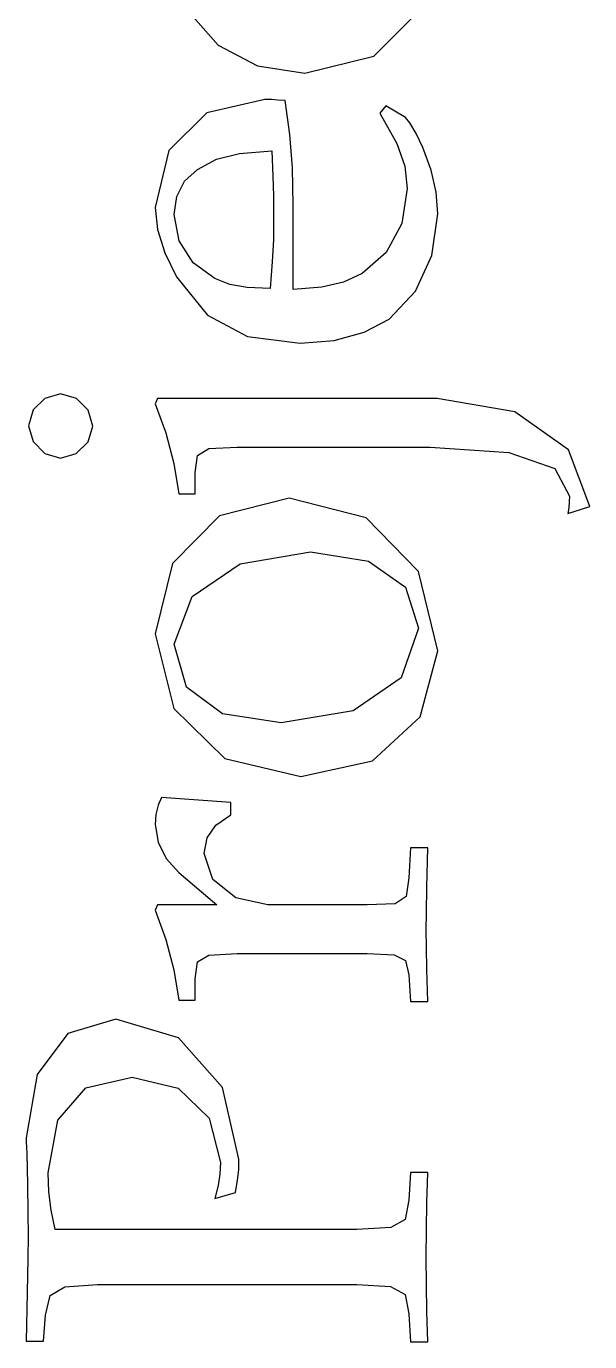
# Model space of a CAD drawing. Header units: metres. Extents: x -108.8 to -17.6, y -35.7 to 35.8.
# Drawn here: x -69.1 to -60.98, y -22.78 to -3.81 of the extents above; entities that cross this region are included whole.
import ezdxf

# ---------------------------------------------------------------- set-up
doc = ezdxf.new("R2010")
doc.units = ezdxf.units.M

msp = doc.modelspace()

# ---------------------------------------------------------------- linework, layer by layer
for p, q in [((-66.7702, -3.59142), (-66.3356, -4.08185)), ((-64.09, -4.23831), (-63.4171, -3.56947)), ((-66.3356, -4.08185), (-65.7714, -4.38153)), ((-65.0869, -4.48308), (-64.09, -4.23831)), ((-65.7714, -4.38153), (-65.0869, -4.48308)), ((-65.6619, -4.86455), (-66.4983, -5.0593)), ((-65.5677, -4.86702), (-65.6619, -4.86455)), ((-65.4754, -4.8732), (-65.5677, -4.86702)), ((-65.3702, -4.88123), (-65.4754, -4.8732)), ((-65.3029, -5.37225), (-65.3702, -4.88123)), ((-66.4983, -5.0593), (-67.0477, -5.60034)), ((-63.9202, -4.95622), (-64.0035, -5.06453)), ((-64.0035, -5.06453), (-63.7612, -5.49908)), ((-63.6369, -5.12285), (-63.9202, -4.95622)), ((-63.5702, -5.20187), (-63.6369, -5.12285)), ((-63.4813, -5.35497), (-63.5702, -5.20187)), ((-65.2652, -5.84846), (-65.3029, -5.37225)), ((-63.7612, -5.49908), (-63.643, -5.8244)), ((-63.3869, -5.55623), (-63.4813, -5.35497)), ((-67.0477, -5.60034), (-67.2452, -6.42287)), ((-66.36, -5.72781), (-66.0276, -5.64572)), ((-66.0276, -5.64572), (-65.5618, -5.6062)), ((-65.5618, -5.6062), (-65.548, -5.96854)), ((-63.264, -5.88614), (-63.3869, -5.55623)), ((-66.8233, -6.04506), (-66.6369, -5.87285)), ((-66.6369, -5.87285), (-66.36, -5.72781)), ((-65.2535, -6.3895), (-65.2652, -5.84846)), ((-63.643, -5.8244), (-63.6119, -6.14789)), ((-66.9338, -6.26173), (-66.8233, -6.04506)), ((-65.548, -5.96854), (-65.5397, -6.25496)), ((-63.193, -6.20126), (-63.264, -5.88614)), ((-65.5397, -6.25496), (-65.5369, -6.53951)), ((-63.6119, -6.14789), (-63.6897, -6.65433)), ((-63.1702, -6.51454), (-63.193, -6.20126)), ((-67.2452, -6.42287), (-67.2097, -6.73953)), ((-66.9702, -6.52289), (-66.9338, -6.26173)), ((-65.2535, -7.60619), (-65.2535, -6.3895)), ((-66.8986, -6.90157), (-66.9702, -6.52289)), ((-65.5369, -6.53951), (-65.5406, -6.8858)), ((-63.2535, -7.11514), (-63.1702, -6.51454)), ((-67.2097, -6.73953), (-67.1057, -7.07841)), ((-63.6897, -6.65433), (-63.9119, -7.07191)), ((-66.6974, -7.21916), (-66.8986, -6.90157)), ((-65.5406, -6.8858), (-65.5554, -7.20432)), ((-67.1057, -7.07841), (-66.9369, -7.42288)), ((-65.5554, -7.20432), (-65.5869, -7.58951)), ((-63.9119, -7.07191), (-64.2619, -7.37285)), ((-63.4924, -7.63058), (-63.2535, -7.11514)), ((-66.3868, -7.44785), (-66.6974, -7.21916)), ((-64.2619, -7.37285), (-64.5301, -7.5)), ((-66.9369, -7.42288), (-66.4912, -7.97504)), ((-66.1665, -7.53273), (-66.3868, -7.44785)), ((-65.9184, -7.57686), (-66.1665, -7.53273)), ((-65.5869, -7.58951), (-65.9184, -7.57686)), ((-64.8409, -7.57346), (-65.2535, -7.60619)), ((-64.5301, -7.5), (-64.8409, -7.57346)), ((-63.8702, -8.03122), (-63.4924, -7.63058)), ((-66.4912, -7.97504), (-65.9159, -8.28461)), ((-64.2289, -8.22195), (-63.8702, -8.03122)), ((-65.9159, -8.28461), (-65.1535, -8.38121)), ((-65.1535, -8.38121), (-64.6616, -8.34047)), ((-64.6616, -8.34047), (-64.2289, -8.22195)), ((-68.8381, -9.17564), (-69.0051, -9.34261)), ((-68.6119, -9.11052), (-68.8381, -9.17564)), ((-68.3798, -9.17595), (-68.6119, -9.11052)), ((-68.2106, -9.34508), (-68.3798, -9.17595)), ((-67.2119, -9.17719), (-67.2452, -9.25218)), ((-67.2452, -9.25218), (-67.09, -9.67438)), ((-63.1785, -9.17719), (-67.2119, -9.17719)), ((-62.0582, -9.36821), (-63.1785, -9.17719)), ((-69.0051, -9.34261), (-69.0702, -9.5688)), ((-68.1452, -9.57713), (-68.2106, -9.34508)), ((-61.2822, -9.91667), (-62.0582, -9.36821)), ((-69.0702, -9.5688), (-69.0051, -9.79721)), ((-68.2125, -9.79968), (-68.1452, -9.57713)), ((-69.0051, -9.79721), (-68.8381, -9.9682)), ((-68.3835, -9.96851), (-68.2125, -9.79968)), ((-67.09, -9.67438), (-66.9754, -10.1133)), ((-68.8381, -9.9682), (-68.6119, -10.0355)), ((-68.6119, -10.0355), (-68.3835, -9.96851)), ((-66.6702, -10.2438), (-66.6347, -9.99875)), ((-66.6347, -9.99875), (-66.4696, -9.89999)), ((-66.4696, -9.89999), (-66.0619, -9.87714)), ((-66.0619, -9.87714), (-63.2786, -9.87714)), ((-63.2786, -9.87714), (-62.1431, -9.95337)), ((-62.1431, -9.95337), (-61.4835, -10.187)), ((-60.9785, -10.7355), (-61.2822, -9.91667)), ((-66.9754, -10.1133), (-66.9035, -10.5521)), ((-61.4835, -10.187), (-61.2702, -10.5855)), ((-66.6702, -10.5521), (-66.6702, -10.2438)), ((-66.9035, -10.5521), (-66.6702, -10.5521)), ((-65.3119, -10.6134), (-66.3168, -10.8674)), ((-64.2011, -10.8985), (-65.3119, -10.6134)), ((-61.2702, -10.5855), (-61.273, -10.6633)), ((-61.2952, -10.8355), (-60.9785, -10.7355)), ((-61.2813, -10.7522), (-61.2952, -10.8355)), ((-61.273, -10.6633), (-61.2813, -10.7522)), ((-66.3168, -10.8674), (-66.9958, -11.5566)), ((-63.4477, -11.6726), (-64.2011, -10.8985)), ((-66.9958, -11.5566), (-67.2452, -12.5717)), ((-66.7122, -12.0316), (-66.0171, -11.5618)), ((-66.0171, -11.5618), (-65.0035, -11.3884)), ((-65.0035, -11.3884), (-64.1699, -11.5217)), ((-64.1699, -11.5217), (-63.6344, -11.8995)), ((-63.1702, -12.8134), (-63.4477, -11.6726)), ((-63.6344, -11.8995), (-63.4452, -12.4884)), ((-66.9702, -12.7217), (-66.7122, -12.0316)), ((-63.4452, -12.4884), (-63.6965, -13.2056)), ((-67.2452, -12.5717), (-66.9767, -13.6461)), ((-66.7928, -13.3414), (-66.9702, -12.7217)), ((-63.4211, -13.7658), (-63.1702, -12.8134)), ((-63.6965, -13.2056), (-64.3884, -13.6822)), ((-66.2727, -13.7242), (-66.7928, -13.3414)), ((-66.9767, -13.6461), (-66.2415, -14.3668)), ((-65.4285, -13.855), (-66.2727, -13.7242)), ((-64.3884, -13.6822), (-65.4285, -13.855)), ((-64.111, -14.3998), (-63.4211, -13.7658)), ((-66.2415, -14.3668), (-65.1452, -14.6301)), ((-65.1452, -14.6301), (-64.111, -14.3998)), ((-67.1535, -14.9295), (-67.2032, -15.0421)), ((-66.1535, -15.0045), (-67.1535, -14.9295)), ((-67.2032, -15.0421), (-67.2344, -15.1751)), ((-66.1535, -15.1794), (-66.1535, -15.0045)), ((-67.2344, -15.1751), (-67.2452, -15.3211)), ((-67.2452, -15.3211), (-67.2029, -15.5726)), ((-66.4967, -15.5115), (-66.3714, -15.3279)), ((-66.3714, -15.3279), (-66.1535, -15.1794)), ((-66.5368, -15.7378), (-66.4967, -15.5115)), ((-67.2029, -15.5726), (-67.0847, -15.8112)), ((-66.4122, -16.1115), (-66.5368, -15.7378)), ((-63.5619, -15.6544), (-63.5869, -16.0878)), ((-63.3119, -15.6544), (-63.5619, -15.6544)), ((-63.3258, -16.2227), (-63.3119, -15.6544)), ((-67.0847, -15.8112), (-66.9035, -16.0128)), ((-66.9035, -16.0128), (-66.3535, -16.4794)), ((-66.0838, -16.3779), (-66.4122, -16.1115)), ((-63.5869, -16.0878), (-63.6276, -16.3597)), ((-63.3341, -16.6001), (-63.3258, -16.2227)), ((-67.2119, -16.4794), (-67.2452, -16.5544)), ((-66.3535, -16.4794), (-67.2119, -16.4794)), ((-65.6202, -16.4794), (-66.0838, -16.3779)), ((-64.1869, -16.4794), (-65.6202, -16.4794)), ((-63.785, -16.4631), (-64.1869, -16.4794)), ((-63.6276, -16.3597), (-63.785, -16.4631)), ((-67.2452, -16.5544), (-67.09, -16.9767)), ((-63.3369, -16.8461), (-63.3341, -16.6001)), ((-63.3341, -17.0933), (-63.3369, -16.8461)), ((-67.09, -16.9767), (-66.9754, -17.4155)), ((-66.6347, -17.301), (-66.4696, -17.2023)), ((-66.4696, -17.2023), (-66.0619, -17.1795)), ((-66.0619, -17.1795), (-64.1869, -17.1795)), ((-64.1869, -17.1795), (-63.7961, -17.1983)), ((-63.7961, -17.1983), (-63.6332, -17.28)), ((-63.3258, -17.4128), (-63.3341, -17.0933)), ((-66.9754, -17.4155), (-66.9035, -17.8545)), ((-66.6702, -17.5461), (-66.6347, -17.301)), ((-63.6332, -17.28), (-63.5869, -17.4877)), ((-63.3119, -17.8711), (-63.3258, -17.4128)), ((-66.6702, -17.8545), (-66.6702, -17.5461)), ((-63.5869, -17.4877), (-63.5619, -17.8711)), ((-66.9035, -17.8545), (-66.6702, -17.8545)), ((-63.5619, -17.8711), (-63.3119, -17.8711)), ((-67.8118, -18.1281), (-68.5023, -18.3358)), ((-66.9072, -18.3973), (-67.8118, -18.1281)), ((-68.5023, -18.3358), (-68.9464, -18.9232)), ((-66.2748, -19.1146), (-66.9072, -18.3973)), ((-68.9464, -18.9232), (-69.1035, -19.8365)), ((-68.2437, -19.1183), (-67.5786, -18.9615)), ((-67.5786, -18.9615), (-66.9146, -19.1201)), ((-68.6495, -19.5825), (-68.2437, -19.1183)), ((-66.9146, -19.1201), (-66.4674, -19.5528)), ((-66.0369, -20.1448), (-66.2748, -19.1146)), ((-68.7868, -20.3448), (-68.6495, -19.5825)), ((-66.4674, -19.5528), (-66.3035, -20.1948)), ((-69.1035, -19.8365), (-69.1032, -19.8951)), ((-69.1032, -19.8951), (-69.1011, -19.9723)), ((-69.1011, -19.9723), (-69.0952, -20.0698)), ((-69.0952, -20.0698), (-69.0872, -20.5044)), ((-66.3035, -20.1948), (-66.3103, -20.3639)), ((-66.0406, -20.2997), (-66.0369, -20.1448)), ((-68.7776, -20.6176), (-68.7868, -20.3448)), ((-66.3103, -20.3639), (-66.3356, -20.5257)), ((-66.0869, -20.6281), (-66.0554, -20.451)), ((-66.0554, -20.451), (-66.0406, -20.2997)), ((-63.5619, -20.3365), (-63.5869, -20.7365)), ((-63.3119, -20.3365), (-63.5619, -20.3365)), ((-63.3258, -20.7763), (-63.3119, -20.3365)), ((-69.0872, -20.5044), (-69.081, -20.9241)), ((-68.7461, -20.8831), (-68.7776, -20.6176)), ((-66.3356, -20.5257), (-66.3868, -20.7115)), ((-66.3868, -20.7115), (-66.0869, -20.6281)), ((-63.5869, -20.7365), (-63.6387, -21.0152)), ((-63.3341, -21.1605), (-63.3258, -20.7763)), ((-69.081, -20.9241), (-69.0786, -21.2532)), ((-68.6869, -21.1615), (-68.7461, -20.8831)), ((-63.6387, -21.0152), (-63.8461, -21.1328)), ((-64.3369, -21.1615), (-68.6869, -21.1615)), ((-63.8461, -21.1328), (-64.3369, -21.1615)), ((-63.3369, -21.5615), (-63.3341, -21.1605)), ((-69.0786, -21.2532), (-69.0813, -21.5778)), ((-69.0813, -21.5778), (-69.0896, -22.0674)), ((-63.3341, -21.9603), (-63.3369, -21.5615)), ((-68.76, -22.1118), (-68.547, -21.9862)), ((-68.547, -21.9862), (-68.0786, -21.9531)), ((-68.0786, -21.9531), (-64.3369, -21.9531)), ((-64.3369, -21.9531), (-63.8499, -21.9818)), ((-63.8499, -21.9818), (-63.6406, -22.0994)), ((-63.3258, -22.3405), (-63.3341, -21.9603)), ((-69.0896, -22.0674), (-69.1035, -22.7698)), ((-68.8286, -22.3948), (-68.76, -22.1118)), ((-63.6406, -22.0994), (-63.5869, -22.3782)), ((-63.5869, -22.3782), (-63.5619, -22.7781)), ((-63.3119, -22.7781), (-63.3258, -22.3405)), ((-68.8536, -22.7698), (-68.8286, -22.3948)), ((-69.1035, -22.7698), (-68.8536, -22.7698)), ((-63.5619, -22.7781), (-63.3119, -22.7781))]:
    msp.add_line(p, q)

doc.saveas('drawing.dxf')
